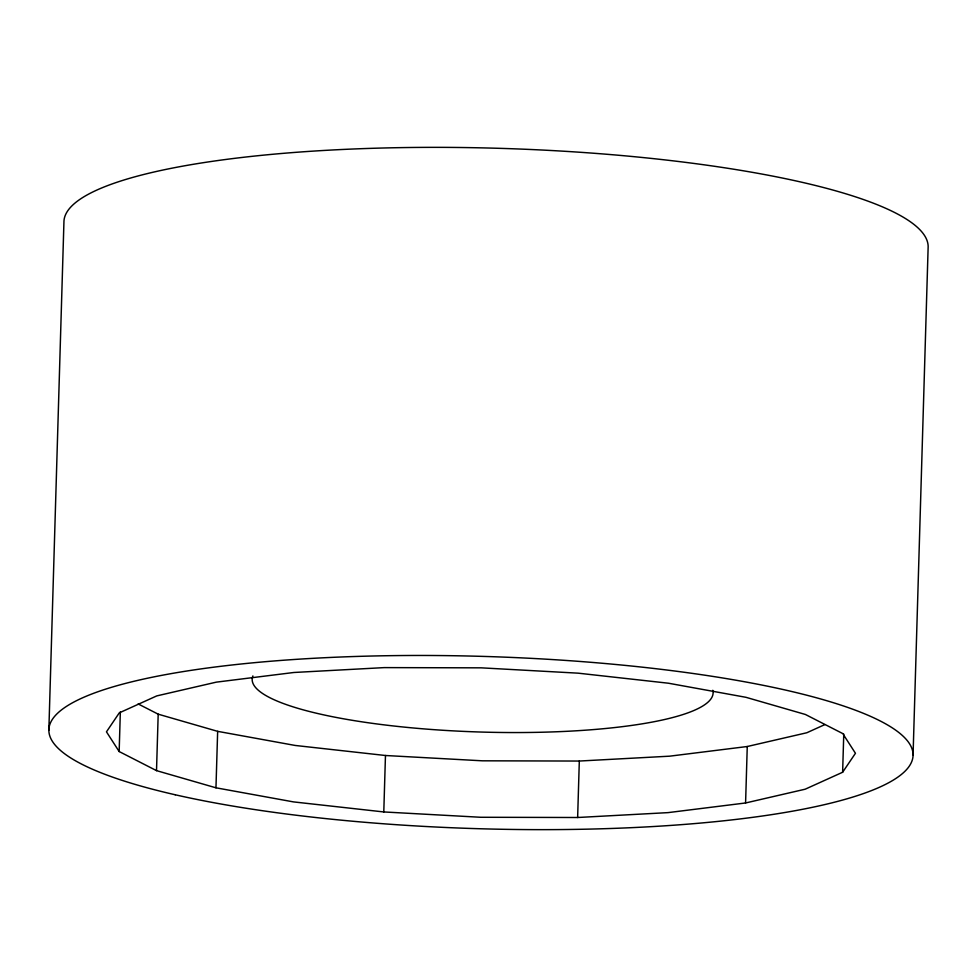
<?xml version="1.0" encoding="UTF-8"?>
<svg xmlns="http://www.w3.org/2000/svg" width="977" height="977" viewBox="0 0 977 977"><rect width="100%" height="100%" fill="white"/><g stroke="black" fill="none" stroke-linecap="round" stroke-linejoin="round"><path stroke-width="1.47" d="M48.85 730.185L63.932 222.072A432.298 86.184 1.7 0 1 496.34 148.235A432.298 86.184 1.7 0 1 928.15 246.815L913.068 754.928M119.157 751.533L106.469 731.834L119.292 712.856L156.76 695.905L216.332 682.141L293.93 672.481L384.279 667.609L481.209 667.841L578.128 673.165L668.427 683.216L745.952 697.309L805.414 714.48L842.76 733.58L855.449 753.279L842.626 772.257L805.158 789.208L745.585 802.972L667.987 812.632L577.639 817.505L480.708 817.273L383.79 811.948L293.491 801.897L215.966 787.804L156.515 770.633L119.157 751.533L120.342 711.867M156.515 770.633L158.189 714.175L138.172 703.941M215.966 787.804L217.651 731.346L158.189 714.175M383.79 811.948L385.463 755.502L295.164 745.451L217.651 731.346M577.639 817.505L579.312 761.046L669.66 756.174L747.258 746.513L806.831 732.75L824.869 724.58M745.585 802.972L747.258 746.513M842.626 772.257L843.762 734.106M579.312 761.046L482.382 760.814L385.463 755.502M712.795 690.299A230.56 45.968 1.7 0 1 479.463 731.993A230.56 45.968 1.7 0 1 252.896 675.925M175.201 794.765A432.298 86.184 1.7 0 0 898.266 776.825A432.298 86.184 1.7 0 0 369.404 656.08A432.298 86.184 1.7 0 0 175.201 794.765"/></g></svg>
